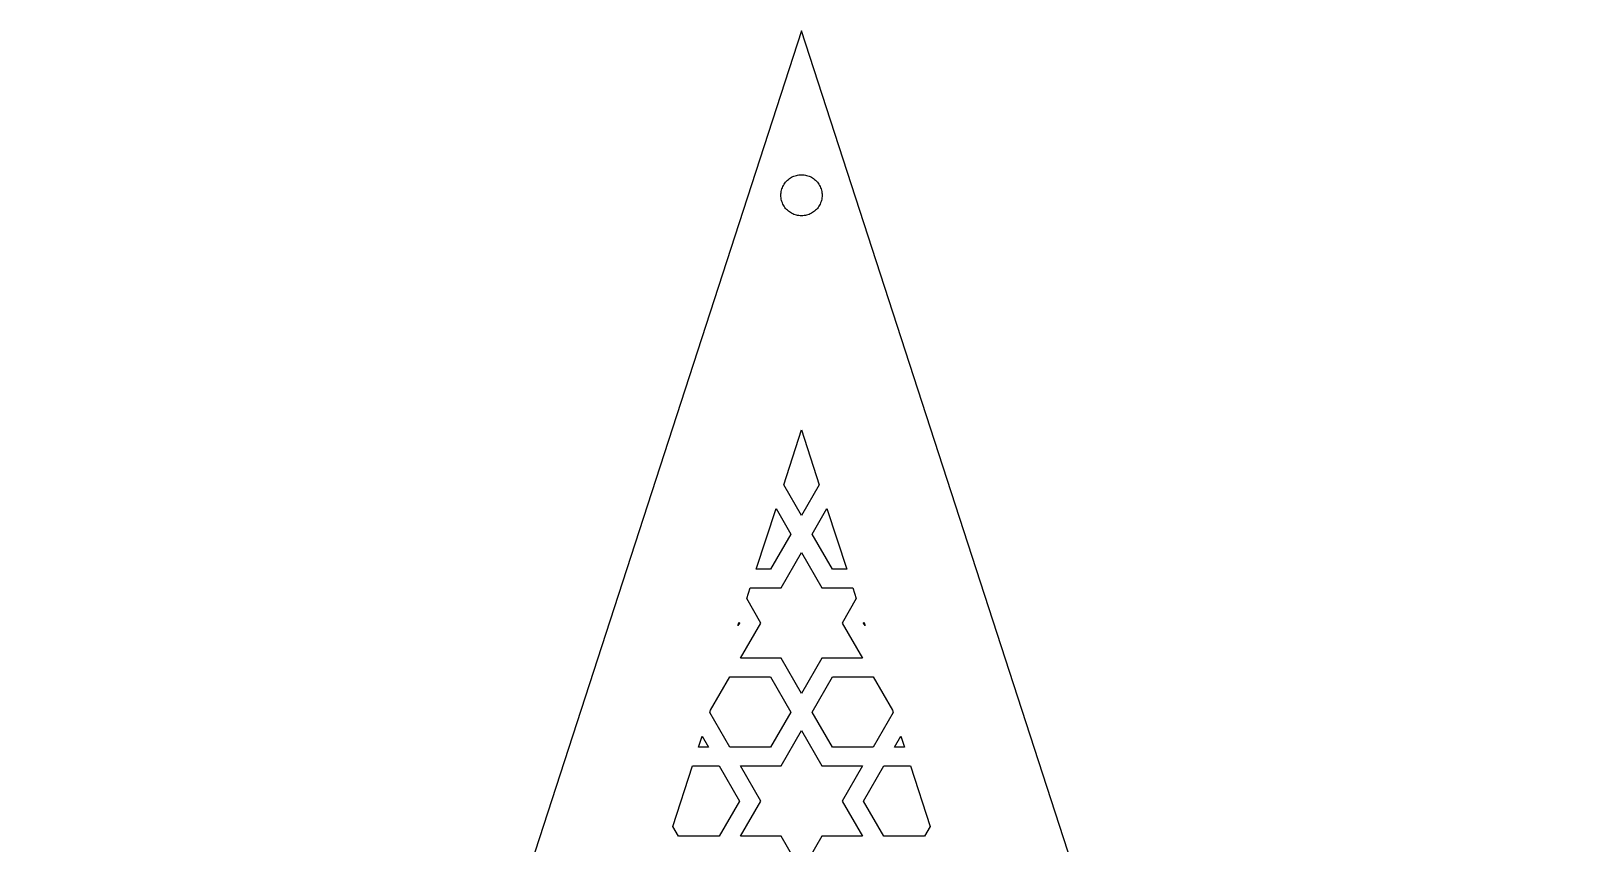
# Model space of a CAD drawing. Header units: metres. Extents: x -75 to 75, y 0 to 231.
# Drawn here: x -75 to 75, y 151.8 to 230.8 of the extents above; entities that cross this region are included whole.
import ezdxf

# ---------------------------------------------------------------- set-up
doc = ezdxf.new("R2010")
doc.units = ezdxf.units.M

msp = doc.modelspace()

# ---------------------------------------------------------------- linework, layer by layer
for p, q in [((0, 230.826), (-75, 0)), ((75, 0), (0, 230.826)), ((-1.68864, 215.898), (-1.61803, 216.002)), ((-1.61803, 216.002), (-1.54102, 216.101)), ((-1.54102, 216.101), (-1.45793, 216.195)), ((-1.45793, 216.195), (-1.36908, 216.284)), ((-1.36908, 216.284), (-1.27484, 216.367)), ((-1.27484, 216.367), (-1.17557, 216.444)), ((-1.17557, 216.444), (-1.07164, 216.515)), ((-1.07164, 216.515), (-0.9635, 216.579)), ((-0.9635, 216.579), (-0.85155, 216.636)), ((-0.85155, 216.636), (-0.73624, 216.686)), ((-0.73624, 216.686), (-0.61803, 216.728)), ((-0.61803, 216.728), (-0.49738, 216.763)), ((-0.49738, 216.763), (-0.37476, 216.791)), ((-0.37476, 216.791), (-0.25066, 216.81)), ((-0.25066, 216.81), (-0.12558, 216.822)), ((-0.12558, 216.822), (0, 216.826)), ((0, 216.826), (0.12558, 216.822)), ((0.12558, 216.822), (0.25066, 216.81)), ((0.25066, 216.81), (0.37476, 216.791)), ((0.37476, 216.791), (0.49738, 216.763)), ((0.49738, 216.763), (0.61803, 216.728)), ((0.61803, 216.728), (0.73624, 216.686)), ((0.73624, 216.686), (0.85155, 216.636)), ((0.85155, 216.636), (0.9635, 216.579)), ((0.9635, 216.579), (1.07164, 216.515)), ((1.07164, 216.515), (1.17557, 216.444)), ((1.17557, 216.444), (1.27484, 216.367)), ((1.27484, 216.367), (1.36908, 216.284)), ((1.36908, 216.284), (1.45793, 216.195)), ((1.45793, 216.195), (1.54102, 216.101)), ((1.54102, 216.101), (1.61803, 216.002)), ((1.61803, 216.002), (1.68864, 215.898)), ((-2, 214.826), (-1.99605, 214.952)), ((-1.99605, 214.701), (-2, 214.826)), ((-1.99605, 214.952), (-1.98422, 215.077)), ((-1.98422, 214.576), (-1.99605, 214.701)), ((-1.98422, 215.077), (-1.96457, 215.201)), ((-1.96457, 214.451), (-1.98422, 214.576)), ((-1.96457, 215.201), (-1.93716, 215.324)), ((-1.93716, 215.324), (-1.9021, 215.444)), ((-1.9021, 215.444), (-1.85954, 215.562)), ((-1.85954, 215.562), (-1.80965, 215.678)), ((-1.80965, 215.678), (-1.75261, 215.79)), ((-1.75261, 215.79), (-1.68864, 215.898)), ((1.68864, 215.898), (1.75261, 215.79)), ((1.75261, 215.79), (1.80965, 215.678)), ((1.80965, 215.678), (1.85954, 215.562)), ((1.85954, 215.562), (1.9021, 215.444)), ((1.9021, 215.444), (1.93716, 215.324)), ((1.93716, 215.324), (1.96457, 215.201)), ((1.96457, 215.201), (1.98422, 215.077)), ((1.98422, 214.576), (1.96457, 214.451)), ((1.98422, 215.077), (1.99605, 214.952)), ((1.99605, 214.701), (1.98422, 214.576)), ((1.99605, 214.952), (2, 214.826)), ((2, 214.826), (1.99605, 214.701)), ((-1.93716, 214.329), (-1.96457, 214.451)), ((-1.9021, 214.208), (-1.93716, 214.329)), ((-1.85954, 214.09), (-1.9021, 214.208)), ((-1.80965, 213.975), (-1.85954, 214.09)), ((-1.75261, 213.863), (-1.80965, 213.975)), ((-1.68864, 213.755), (-1.75261, 213.863)), ((-1.61803, 213.651), (-1.68864, 213.755)), ((-1.54102, 213.551), (-1.61803, 213.651)), ((-1.45793, 213.457), (-1.54102, 213.551)), ((-1.36908, 213.368), (-1.45793, 213.457)), ((-1.27484, 213.285), (-1.36908, 213.368)), ((-1.17557, 213.208), (-1.27484, 213.285)), ((-1.07164, 213.138), (-1.17557, 213.208)), ((-0.9635, 213.074), (-1.07164, 213.138)), ((-0.85155, 213.017), (-0.9635, 213.074)), ((-0.73624, 212.967), (-0.85155, 213.017)), ((0.85155, 213.017), (0.73624, 212.967)), ((0.9635, 213.074), (0.85155, 213.017)), ((1.07164, 213.138), (0.9635, 213.074)), ((1.17557, 213.208), (1.07164, 213.138)), ((1.27484, 213.285), (1.17557, 213.208)), ((1.36908, 213.368), (1.27484, 213.285)), ((1.45793, 213.457), (1.36908, 213.368)), ((1.54102, 213.551), (1.45793, 213.457)), ((1.61803, 213.651), (1.54102, 213.551)), ((1.68864, 213.755), (1.61803, 213.651)), ((1.75261, 213.863), (1.68864, 213.755)), ((1.80965, 213.975), (1.75261, 213.863)), ((1.85954, 214.09), (1.80965, 213.975)), ((1.9021, 214.208), (1.85954, 214.09)), ((1.93716, 214.329), (1.9021, 214.208)), ((1.96457, 214.451), (1.93716, 214.329)), ((-0.61803, 212.924), (-0.73624, 212.967)), ((-0.49738, 212.889), (-0.61803, 212.924)), ((-0.37476, 212.862), (-0.49738, 212.889)), ((-0.25066, 212.842), (-0.37476, 212.862)), ((-0.12558, 212.83), (-0.25066, 212.842)), ((0, 212.826), (-0.12558, 212.83)), ((0.12558, 212.83), (0, 212.826)), ((0.25066, 212.842), (0.12558, 212.83)), ((0.37476, 212.862), (0.25066, 212.842)), ((0.49738, 212.889), (0.37476, 212.862)), ((0.61803, 212.924), (0.49738, 212.889)), ((0.73624, 212.967), (0.61803, 212.924)), ((-1.73135, 186.665), (0, 191.993)), ((0, 191.993), (1.73155, 186.664)), ((0, 183.666), (-1.73135, 186.665)), ((1.73155, 186.664), (0, 183.666)), ((-4.40544, 178.435), (-2.47998, 184.361)), ((-2.47998, 184.361), (-1.03958, 181.865)), ((1.03958, 181.865), (2.48001, 184.361)), ((2.48001, 184.361), (4.40544, 178.435)), ((-1.03958, 181.865), (-3.01941, 178.435)), ((3.01941, 178.435), (1.03958, 181.865)), ((-1.98074, 176.635), (0, 180.065)), ((0, 180.065), (1.97983, 176.635)), ((-3.01941, 178.435), (-4.40544, 178.435)), ((4.40544, 178.435), (3.01941, 178.435)), ((-5.33247, 175.582), (-4.99031, 176.635)), ((-3.96057, 173.205), (-5.33247, 175.582)), ((-4.99031, 176.635), (-1.98074, 176.635)), ((1.97983, 176.635), (4.99026, 176.635)), ((5.3326, 175.581), (3.96057, 173.205)), ((4.99026, 176.635), (5.3326, 175.581)), ((-6.18849, 172.947), (-6.08133, 173.277)), ((-6.03973, 173.205), (-6.18849, 172.947)), ((-6.08133, 173.277), (-6.03973, 173.205)), ((-5.94086, 169.775), (-3.96057, 173.205)), ((3.96057, 173.205), (5.9404, 169.775)), ((6.03973, 173.205), (6.08133, 173.277)), ((6.18848, 172.947), (6.03973, 173.205)), ((6.08133, 173.277), (6.18848, 172.947)), ((-1.97983, 169.775), (-5.94086, 169.775)), ((0, 166.345), (-1.97983, 169.775)), ((1.98074, 169.775), (0, 166.345)), ((5.9404, 169.775), (1.98074, 169.775)), ((-8.86516, 164.709), (-6.98044, 167.975)), ((-6.98044, 167.975), (-3.01941, 167.975)), ((-3.01941, 167.975), (-1.03958, 164.545)), ((1.03958, 164.545), (3.01941, 167.975)), ((3.01941, 167.975), (6.97998, 167.975)), ((6.97998, 167.975), (8.86517, 164.709)), ((-8.93367, 164.498), (-8.86516, 164.709)), ((-6.98044, 161.115), (-8.93367, 164.498)), ((-1.03958, 164.545), (-3.01941, 161.115)), ((3.01941, 161.115), (1.03958, 164.545)), ((8.93367, 164.498), (6.98044, 161.115)), ((8.86517, 164.709), (8.93367, 164.498)), ((-10.0331, 161.115), (-9.68253, 162.194)), ((-9.68253, 162.194), (-9.0596, 161.115)), ((-1.98074, 159.314), (0, 162.744)), ((0, 162.744), (1.97983, 159.315)), ((9.05914, 161.115), (9.6824, 162.194)), ((9.6824, 162.194), (10.0332, 161.115)), ((-9.0596, 161.115), (-10.0331, 161.115)), ((-3.01941, 161.115), (-6.98044, 161.115)), ((6.98044, 161.115), (3.01941, 161.115)), ((10.0332, 161.115), (9.05914, 161.115)), ((-12.535, 153.415), (-10.618, 159.315)), ((-10.618, 159.315), (-8.01956, 159.315)), ((-8.01956, 159.315), (-6.03973, 155.885)), ((-3.96057, 155.885), (-5.9404, 159.315)), ((-5.9404, 159.315), (-1.98074, 159.314)), ((1.97983, 159.315), (5.94086, 159.315)), ((5.94086, 159.315), (3.96057, 155.885)), ((6.03973, 155.885), (8.01956, 159.315)), ((8.01956, 159.315), (10.618, 159.315)), ((10.618, 159.315), (12.535, 153.415)), ((-6.03973, 155.885), (-8.01956, 152.455)), ((-5.94086, 152.455), (-3.96057, 155.885)), ((3.96057, 155.885), (5.9404, 152.455)), ((8.02002, 152.454), (6.03973, 155.885)), ((-11.9806, 152.454), (-12.535, 153.415)), ((12.535, 153.415), (11.9806, 152.454)), ((-8.01956, 152.455), (-11.9806, 152.454)), ((-1.97983, 152.455), (-5.94086, 152.455)), ((0, 149.025), (-1.97983, 152.455)), ((1.98074, 152.455), (0, 149.025)), ((5.9404, 152.455), (1.98074, 152.455)), ((11.9806, 152.454), (8.02002, 152.454))]:
    msp.add_line(p, q)

doc.saveas('drawing.dxf')
